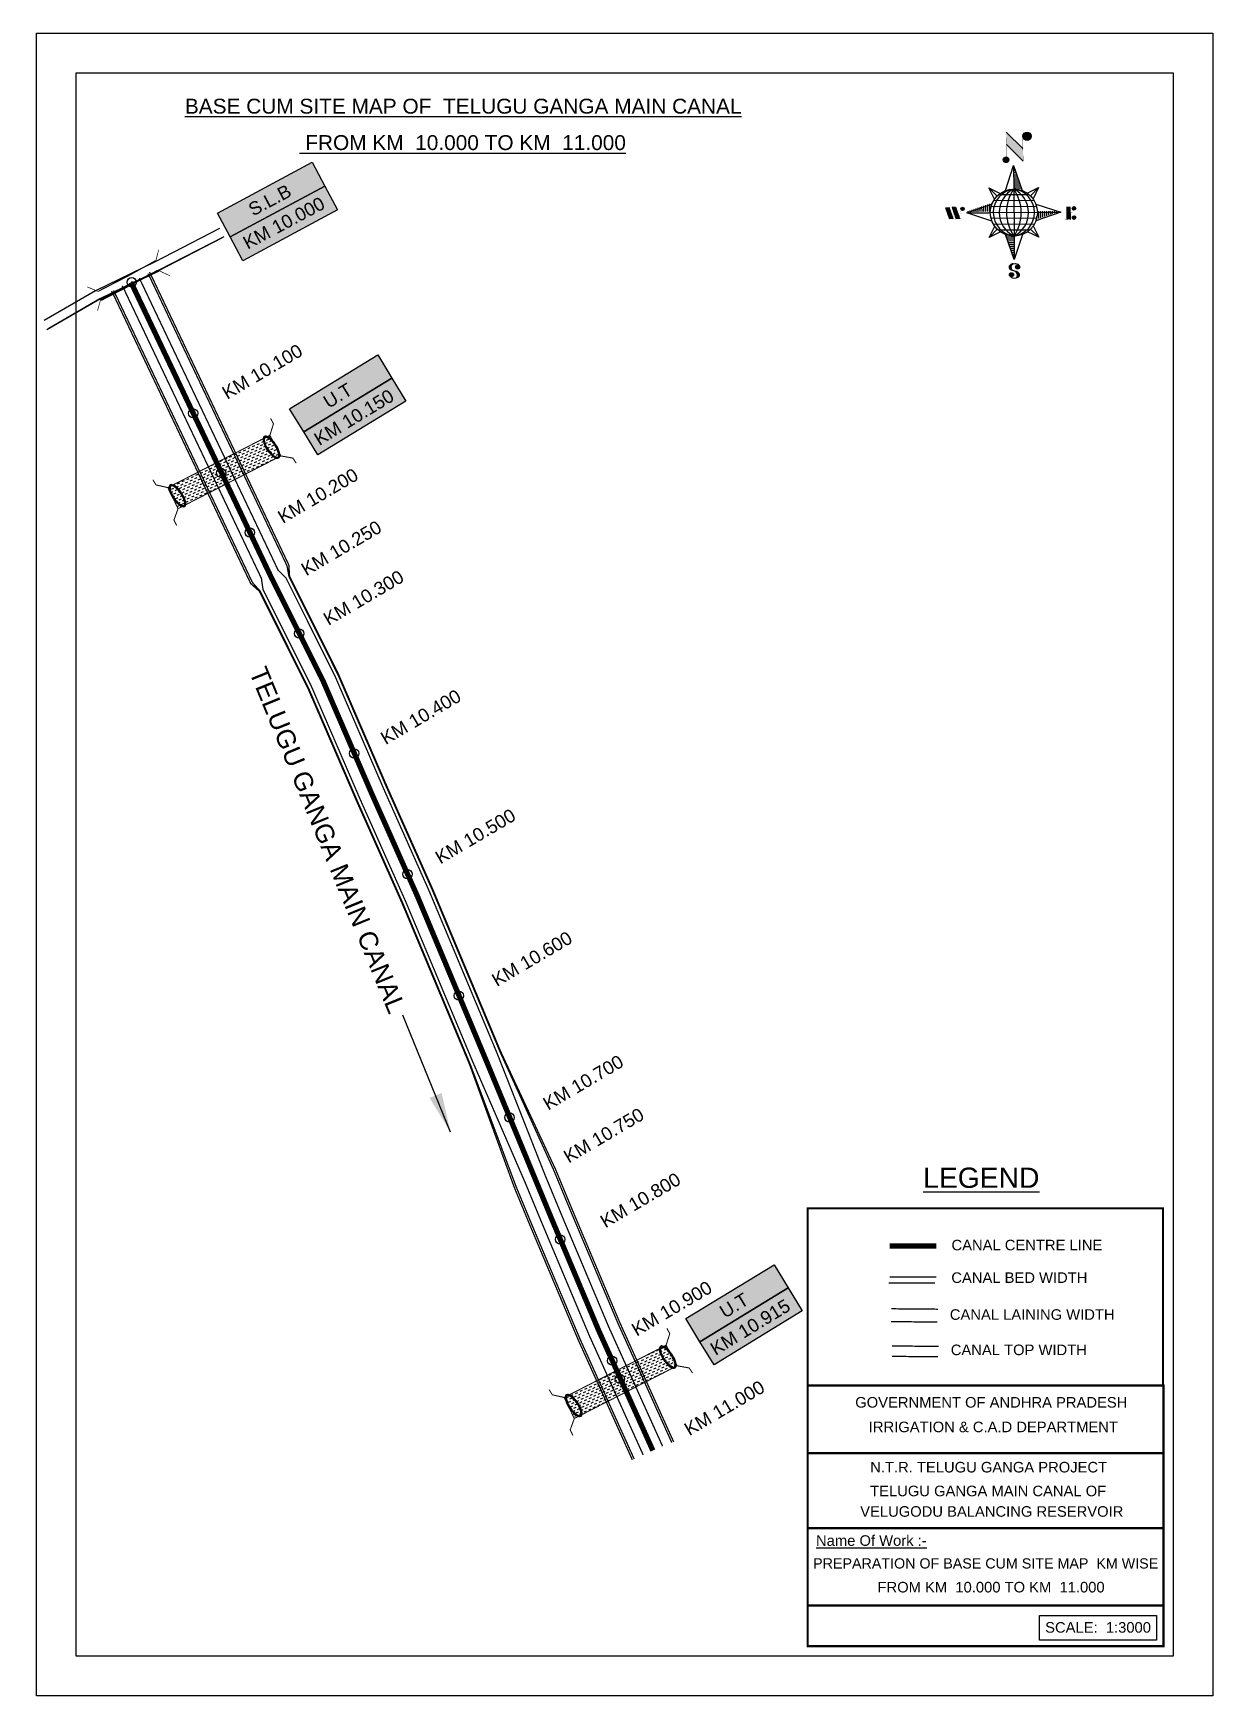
# Model space of a CAD drawing. Header units: inches. Extents: x 244635 to 245529, y 1733756 to 1735016.
import ezdxf

# ---------------------------------------------------------------- set-up
doc = ezdxf.new("R2010")
doc.units = ezdxf.units.IN
doc.header["$MEASUREMENT"] = 0
doc.header["$PDMODE"] = 32
doc.header["$PDSIZE"] = 7
doc.linetypes.add('ACAD_ISO02W100', pattern=[15, 12, -3])
for name, color, linetype in [('AQUADUCT', 1, 'Continuous'), ('bed with', 5, 'Continuous'), ('bord', 1, 'Continuous'), ('canal', 1, 'Continuous'), ('chainage', 7, 'Continuous'), ('FRAME 025', 7, 'Continuous'), ('laying', 4, 'Continuous'), ('lining', 4, 'Continuous'), ('ROAD', 6, 'Continuous'), ('SLB', 11, 'Continuous'), ('STREAM', 4, 'Continuous'), ('Stu coo', 3, 'Continuous'), ('TEXT', 7, 'Continuous'), ('top of bund', 1, 'Continuous'), ('UT', 173, 'ACAD_ISO02W100'), ('V', 6, 'Continuous'), ('ZSTU', 7, 'Continuous')]:
    doc.layers.add(name, color=color, linetype=linetype)
doc.styles.get("Standard").update_dxf_attribs({"font": 'arial.ttf'})
doc.dimstyles.get("Standard").update_dxf_attribs({"dimtxt": 0.18, "dimasz": 0.18, "dimexe": 0.18, "dimexo": 0.0625, "dimgap": 0.09, "dimtad": 0, "dimtih": 1, "dimtoh": 1, "dimdec": 4, "dimzin": 0, "dimdsep": 46, "dimtxsty": 'Standard', "dimcen": 0.09, "dimadec": 0, "dimazin": 0, "dimtfac": 1, "dimtdec": 4, "dimtofl": 0, "dimtmove": 0, "dimatfit": 3, "dimfxl": 1, "dimtolj": 1, "dimtzin": 0, "dimarcsym": 0})
pattern_1 = [(267.2971131487395, (-8720374.9383359, 50637915.13839893), (10.53672553373347, -0.4974314379093613), [])]
pattern_2 = [(357.2971131487395, (-8720374.9383359, 50637915.13839893), (0.4974314379093601, 10.53672553373348), [])]

# ---------------------------------------------------------------- blocks, each defined once
blk = doc.blocks.new('GGF')
at = {"layer": 'STREAM'}
h = blk.add_hatch(dxfattribs=at)
h.set_pattern_fill('DASH', color=256, scale=10, angle=-6.082734917303942, style=0)
h.set_pattern_definition([(353.9172650826961, (-115347.3726237068, 1016.387648081312), (1.375417949938526, 1.110506849590268), [1.25, -1.25])])
h.paths.add_polyline_path([(406186.8358267642, 1485623.894007653), (406186.3350356966, 1485618.16585714), (406185.8342446289, 1485612.437706626), (406242.6024607782, 1485608.895201602), (406242.8636284556, 1485614.639267362), (406243.1247961327, 1485620.383333121)])
at = {"layer": 'laying', "linetype": 'ByBlock', "extrusion": (0, 0, -1)}
for centre in [(406188.8340515448, 1485618.100544371), (406240.8092758137, 1485614.964376942)]:
    blk.add_ellipse(centre, major_axis=(0.4022038884711088, -6.365555352701567), ratio=0.3887167828476952, dxfattribs=at)
at = {"layer": 'laying', "linetype": 'ByBlock'}
for points in [[(406189.2044231551, 1485612.238788546), (406189.1301593552, 1485612.234096231), (406189.0528622998, 1485612.245618227), (406188.8631006061, 1485612.324588027), (406188.7519765225, 1485612.394145026), (406188.5122836892, 1485612.610022701), (406188.3845252309, 1485612.755754402), (406187.9901122551, 1485613.318903608), (406187.7273521348, 1485613.85898441), (406187.2895556467, 1485615.151754198), (406187.1131680161, 1485615.903753204), (406186.8806331598, 1485617.489787864), (406186.8243655579, 1485618.323341603), (406186.8412834518, 1485619.932858505), (406186.9146281564, 1485620.708349793), (406187.1740924141, 1485622.067517512), (406187.3614922329, 1485622.65073727), (406187.7140922088, 1485623.356040432), (406187.8630650354, 1485623.567618286), (406188.1141012118, 1485623.821781273), (406188.2175726035, 1485623.889167762), (406188.3951326545, 1485623.961233407), (406188.4694103668, 1485623.970225642), (406188.6399464445, 1485623.94807565), (406188.7398646418, 1485623.913414563), (406188.9754422541, 1485623.761023998), (406189.1085637353, 1485623.642922326), (406189.3815283708, 1485623.318037364), (406189.5211763898, 1485623.111945711), (406189.9516964495, 1485622.33059618), (406190.2214699374, 1485621.608086816), (406190.6248590543, 1485619.961048005), (406190.7595287117, 1485619.037350996), (406190.8632364098, 1485617.186895084), (406190.8321935693, 1485616.26108243), (406190.6143732872, 1485614.607066808), (406190.4262052957, 1485613.879561222), (406190.055177624, 1485613.01905299), (406189.9016287614, 1485612.765040143), (406189.6325239488, 1485612.445281366), (406189.5169377527, 1485612.35368761), (406189.3392356181, 1485612.260876767), (406189.2716159608, 1485612.243034084), (406189.2044231551, 1485612.238788546)], [(406241.179647424, 1485609.102621116), (406241.1053836241, 1485609.097928802), (406241.0280865688, 1485609.109450798), (406240.838324875, 1485609.188420597), (406240.7272007914, 1485609.257977597), (406240.4875079581, 1485609.473855271), (406240.3597494998, 1485609.619586973), (406239.965336524, 1485610.182736179), (406239.7025764037, 1485610.722816981), (406239.2647799156, 1485612.015586769), (406239.088392285, 1485612.767585774), (406238.8558574287, 1485614.353620435), (406238.7995898268, 1485615.187174174), (406238.8165077207, 1485616.796691076), (406238.8898524253, 1485617.572182364), (406239.149316683, 1485618.931350083), (406239.3367165019, 1485619.514569841), (406239.6893164777, 1485620.219873002), (406239.8382893043, 1485620.431450857), (406240.0893254807, 1485620.685613844), (406240.1927968724, 1485620.753000333), (406240.3703569234, 1485620.825065977), (406240.4446346357, 1485620.834058213), (406240.6151707135, 1485620.811908221), (406240.7150889107, 1485620.777247134), (406240.950666523, 1485620.624856569), (406241.0837880042, 1485620.506754897), (406241.3567526398, 1485620.181869935), (406241.4964006587, 1485619.975778282), (406241.9269207185, 1485619.194428751), (406242.1966942063, 1485618.471919387), (406242.6000833233, 1485616.824880576), (406242.7347529806, 1485615.901183567), (406242.8384606787, 1485614.050727655), (406242.8074178382, 1485613.124915001), (406242.5895975561, 1485611.470899379), (406242.4014295646, 1485610.743393793), (406242.0304018929, 1485609.882885561), (406241.8768530303, 1485609.628872714), (406241.6077482177, 1485609.309113937), (406241.4921620216, 1485609.21752018), (406241.314459887, 1485609.124709338), (406241.2468402297, 1485609.106866655), (406241.179647424, 1485609.102621116)]]:
    blk.add_open_spline(points, degree=3, knots=[0, 0, 0, 0, 0.1890722348827286, 0.1890722348827286, 0.3781444697654573, 0.3781444697654573, 0.567216704648186, 0.567216704648186, 0.9642381621637766, 0.9642381621637766, 1.361259619679367, 1.361259619679367, 1.758281077194958, 1.758281077194958, 2.155302534710549, 2.155302534710549, 2.552323992226139, 2.552323992226139, 2.807761081817867, 2.807761081817867, 3.012439963152372, 3.012439963152372, 3.217118844486876, 3.217118844486876, 3.421797725821381, 3.421797725821381, 3.626476607155885, 3.626476607155885, 3.831155488490389, 3.831155488490389, 4.280922883927905, 4.280922883927905, 4.730690279365422, 4.730690279365422, 5.180457674802938, 5.180457674802938, 5.630225070240454, 5.630225070240454, 5.896844194109022, 5.896844194109022, 6.112115499412711, 6.112115499412711, 6.283185307179586, 6.283185307179586, 6.283185307179586, 6.283185307179586], dxfattribs=at)
at = {"layer": 'UT', "ltscale": 0.2, "const_width": 0.4999999999999999}
for points in [[(406181.0067191261, 1485605.627956516), (406181.2043290924, 1485608.621441158), (406185.8342446289, 1485612.437706626), (406186.3350356966, 1485618.16585714), (406186.8358267643, 1485623.894007653), (406182.485284513, 1485628.02592998), (406182.4731358847, 1485631.025905382)], [(406186.8358267643, 1485623.894007653), (406243.1247961327, 1485620.383333121)], [(406247.6637609265, 1485627.388723734), (406247.5913202798, 1485624.389598469), (406243.1247961327, 1485620.383333121), (406242.8636284556, 1485614.639267362), (406242.6024607783, 1485608.895201602), (406247.1217425518, 1485604.948545771), (406247.2591485833, 1485601.95169416)], [(406185.8342446289, 1485612.437706626), (406242.6024607783, 1485608.895201602)]]:
    blk.add_lwpolyline(points, dxfattribs=at)
blk = doc.blocks.new('FGDFGDFG6YURT')
at = {"layer": 'ROAD', "color": 1, "linetype": 'Continuous', "lineweight": 25}
for points in [[(386103.5284786596, 1482907.418250796, 0), (386134.4943898718, 1482913.048692988, 0), (386162.3338302057, 1482917.432879298, 0), (386187.03831635, 1482923.149040827, 0)], [(386104.349895274, 1482907.665549859, 0), (386135.2697901193, 1482913.287625029, 0), (386163.2020570702, 1482917.686429777, 0), (386188.0436620642, 1482923.434318075, 0)], [(386104.2356023123, 1482903.529261708, 0), (386135.1554971575, 1482909.151336877, 0), (386163.0877641085, 1482913.550141626, 0), (386187.9293691025, 1482919.298029924, 0)]]:
    blk.add_polyline3d(points, dxfattribs=at)
at = {"layer": 'SLB'}
for points, const_width in [([(386134.5918138346, 1482913.396780385), (386134.2422434629, 1482913.414116911), (386130.6310287907, 1482916.63665141)], 0.2999999999999999), ([(386134.5918138346, 1482913.396780385), (386148.2388681522, 1482915.445660189), (386161.8187230226, 1482917.900765421)], 0.4999999999999999), ([(386161.9926194173, 1482918.187514973), (386148.4127645467, 1482915.732409741), (386134.9121982792, 1482912.873264684)], 0.4999999999999999), ([(386161.8187230226, 1482917.900765421), (386162.1664906862, 1482917.940232523), (386164.805117545, 1482921.997725382)], 0.2999999999999999), ([(386134.7979053175, 1482908.736976533), (386134.4514698859, 1482908.687151922), (386131.9350661394, 1482904.552746017)], 0.2999999999999999), ([(386161.8783264555, 1482914.051226821), (386148.298471585, 1482911.59612159), (386134.7979053175, 1482908.736976533)], 0.4999999999999999), ([(386161.8783264555, 1482914.051226821), (386162.2282584353, 1482914.044326869), (386165.9340047213, 1482910.930961412)], 0.2999999999999999)]:
    blk.add_lwpolyline(points, dxfattribs=dict(at, const_width=const_width))
blk = doc.blocks.new('*X4')
at = {"color": 0, "linetype": 'Continuous'}
for p, q in [((6321.563175437702, 239.2074203663178), (6322.581924588794, 240.2261695174094)), ((6321.571094283617, 239.3921159075293), (6322.524536642279, 240.3455582661906)), ((6321.579013129532, 239.5768114487408), (6322.467148695763, 240.4649470149719)), ((6321.586931975447, 239.7615069899523), (6322.409760749248, 240.5843357637531)), ((6321.594850821361, 239.9462025311638), (6322.352372802732, 240.7037245125344)), ((6321.602769667276, 240.1308980723753), (6322.294984856217, 240.8231132613157)), ((6321.610688513191, 240.3155936135868), (6322.322610836808, 241.0275159372032)), ((6321.618607359106, 240.5002891547983), (6322.339575221931, 241.2212570176224)), ((6321.670405508729, 239.1378737420482), (6322.639312535309, 240.1067807686281)), ((6321.756101028845, 239.046792566867), (6322.694551492757, 239.9852430307802)), ((6321.767025283511, 240.8254837745006), (6322.356539607053, 241.4149980980416)), ((6321.841796548961, 238.9557113916858), (6322.784401525116, 239.8983163678416)), ((6321.927492069076, 238.8646302165046), (6322.874251557474, 239.8113897049031)), ((6322.013187589191, 238.7735490413234), (6322.964101589832, 239.7244630419646)), ((6322.075863133939, 241.3110983202248), (6322.373503992176, 241.6087391784607)), ((6322.098883109306, 238.6824678661422), (6323.053951622191, 239.637536379026)), ((6322.184578629423, 238.591386690961), (6323.143801654548, 239.5506097160875)), ((6322.270274149538, 238.5003055157798), (6323.233651686906, 239.463683053149)), ((6322.405772691616, 238.4590273625623), (6323.316199320379, 239.3694539913255)), ((6322.536564177177, 238.4130421528257), (6323.436926723143, 239.3134046987925)), ((6322.667355662737, 238.3670569430892), (6323.557654125907, 239.2573554062594)), ((6322.798147148297, 238.3210717333527), (6323.67838152867, 239.2013061137264)), ((6322.928938633857, 238.2750865236161), (6323.799108931434, 239.1452568211934)), ((6323.059730119417, 238.2291013138795), (6323.919836334197, 239.0892075286604)), ((6323.190521604977, 238.183116104143), (6324.040563736961, 239.0331582361274)), ((6323.334898284248, 238.1507160881169), (6324.161291139725, 238.9771089435944)), ((6323.500484499982, 238.1395256085544), (6324.282018542488, 238.9210596510615)), ((6323.666070715716, 238.1283351289918), (6324.389078986148, 238.8513433994243)), ((6323.83165693145, 238.1171446494292), (6324.558435473549, 238.8439231915289)), ((6324.097210919775, 238.2059219424567), (6324.727791960951, 238.8365029836336)), ((6324.341779298861, 238.2737136262468), (6324.897148448353, 238.8290827757383)), ((6324.586347677948, 238.341505310037), (6325.066504935754, 238.821662567843)), ((6324.830916057034, 238.4092969938271), (6325.235861423155, 238.8142423599477)), ((6325.075484436121, 238.4770886776172), (6325.405217910557, 238.8068221520524)), ((6325.401209342145, 238.6260368883443), (6325.574574397958, 238.7994019441571))]:
    blk.add_line(p, q, dxfattribs=at)
blk = doc.blocks.new('*X3')
at = {"color": 0, "linetype": 'Continuous'}
for p, q in [((6324.425409812192, 240.3018877878409), (6324.530098087213, 240.4065760628617)), ((6324.560821561592, 240.2605228419445), (6324.762767368324, 240.4624686486762)), ((6324.696233310992, 240.2191578960481), (6324.995436649435, 240.5183612344908)), ((6324.831645060392, 240.1777929501517), (6325.228105930546, 240.5742538203053)), ((6324.967056809793, 240.1364280042552), (6325.451206401633, 240.6205775960956)), ((6325.102468559193, 240.0950630583588), (6325.626700194168, 240.619294693334)), ((6325.231508829004, 240.0473266328736), (6325.802193986703, 240.6180117905725)), ((6325.335045025791, 239.9740861343645), (6325.976788801136, 240.6158299097086)), ((6325.438581222579, 239.9008456358553), (6326.100204563527, 240.5624689768027)), ((6325.542117419366, 239.8276051373462), (6326.223620325917, 240.5091080438968)), ((6325.645653616154, 239.754364638837), (6326.347036088308, 240.455747110991)), ((6325.749189812941, 239.6811241403279), (6326.470451850699, 240.4023861780851)), ((6325.852726009729, 239.6078836418188), (6326.593867613089, 240.3490252451792)), ((6325.951486090436, 239.5298670272285), (6326.71728337548, 240.2956643122733)), ((6326.036566250415, 239.4381704919113), (6326.840699137871, 240.2423033793674)), ((6326.121646410395, 239.346473956594), (6326.964114900262, 240.1889424464615)), ((6326.206726570374, 239.2547774212767), (6327.055858370612, 240.1039092215148)), ((6326.291806730354, 239.1630808859595), (6327.135785134496, 240.0070592901021)), ((6326.376886890333, 239.0713843506422), (6327.21571189838, 239.9102093586895)), ((6326.461967050313, 238.9796878153249), (6327.295638662264, 239.8133594272769)), ((6326.547047210292, 238.8879912800077), (6327.375565426148, 239.7165094958642)), ((6326.632127370272, 238.7962947446904), (6327.455492190032, 239.6196595644516)), ((6326.717207530251, 238.7045982093731), (6327.535418953916, 239.5228096330389)), ((6326.788410008449, 236.4777036487165), (6327.354219516036, 237.0435131563033)), ((6326.792225928501, 238.6028399123283), (6327.6153457178, 239.4259597016263)), ((6326.838137672734, 238.4719749612643), (6327.695272481684, 239.3291097702136)), ((6326.884049416966, 238.3411100102004), (6327.775199245568, 239.2322598388009)), ((6326.916746160023, 236.7828164955863), (6327.582476853365, 237.4485471889285)), ((6326.9299611612, 238.2102450591364), (6327.853734496604, 239.1340183945408)), ((6326.975872905432, 238.0793801080725), (6327.849127438164, 238.952634640804)), ((6327.003134980726, 237.9298654880686), (6327.844520379724, 238.7712508870673)), ((6327.012515933215, 237.7624697452613), (6327.839913321284, 238.5898671333306)), ((6327.021896885704, 237.5950740024541), (6327.835306262844, 238.4084833795939)), ((6327.031277838193, 237.4276782596467), (6327.830699204404, 238.2270996258572)), ((6327.040658790683, 237.2602825168395), (6327.826092145964, 238.0457158721205)), ((6327.045082311595, 237.087929342456), (6327.810734190693, 237.8535812215537))]:
    blk.add_line(p, q, dxfattribs=at)
blk = doc.blocks.new('H')
at = {"layer": 'bord', "extrusion": (0.0004278845142637609, 0.00479197890903182, 0.9999884268595202)}
h = blk.add_hatch(dxfattribs=at)
h.set_pattern_fill('LINE', color=8, scale=84.38768555040302, angle=-2.702886851260515, style=0)
h.set_pattern_definition(pattern_2)
h.paths.add_polyline_path([(-492.4668010775931, 785.5898788240738, -0.090992046448718), (-447.9625593584497, 775.2324968557805), (-486.4976985411486, 912.0312741750386)])
h = blk.add_hatch(dxfattribs=at)
h.set_pattern_fill('LINE', color=8, scale=84.38768555040302, angle=-92.70288685126052, style=0)
h.set_pattern_definition(pattern_1)
h.paths.add_polyline_path([(-624.8772989658173, 665.1175860036165, -0.09099204644210665), (-614.5199170010164, 709.6218277204316), (-751.3186943142209, 671.0866885515861)])
h = blk.add_hatch(dxfattribs=at)
h.set_pattern_fill('LINE', color=8, scale=84.38768555040302, angle=-92.70288685126052, style=0)
h.set_pattern_definition(pattern_1)
h.paths.add_polyline_path([(-245.5531129193259, 647.210278397426), (-371.9945082624909, 653.17938094493, -0.09099204644878103), (-382.3518902289215, 608.6751392250881)])
h = blk.add_hatch(dxfattribs=at)
h.set_pattern_fill('LINE', color=8, scale=84.38768555040302, angle=-2.702886851260515, style=0)
h.set_pattern_definition(pattern_2)
h.paths.add_polyline_path([(-504.4050061509479, 532.7070881242398, -0.090992046448718), (-548.909247870557, 543.064470092766), (-510.3741086877417, 406.2656927765347)])
at = {"layer": 'bord', "extrusion": (0.0004278845142637604, 0.00479197890903182, 0.9999884268595203)}
for p, q in [((-516.2384251924814, 1087.08582315594, -1217.145331720205), (-431.5311611755169, 993.9857607749291, -1216.735438367611)), ((-519.3860571105615, 1020.408509141766, -1216.824464901347), (-434.678793075087, 927.3084467682056, -1216.414571548796)), ((-538.2690597721958, 773.6536562892143, -1215.633927328097), (-487.0181812191731, 906.212239655666, -1216.291082326422)), ((-487.0181812191731, 906.212239655666, -1216.291082326422), (-492.9870239489828, 779.7722960542887, -1215.682623766277)), ((-487.0181812191731, 906.212239655666, -1216.291082326422), (-448.4827650671941, 769.4150330077391, -1215.652034309381)), ((-626.736305744329, 793.7732813858893, -1215.692487060367), (-566.811349663476, 760.1895317081362, -1215.557193835181)), ((-626.736305744329, 793.7732813858893, -1215.692487060367), (-584.1428260545363, 746.9596384149045, -1215.486379775655)), ((-598.946746484784, 730.9517588270828, -1215.4033350249), (-626.736305744329, 793.7732813858893, -1215.692487060367)), ((-421.3357812265749, 753.3219341966324, -1215.586531535218), (-358.5136001041974, 781.1110481221694, -1215.746578873753)), ((-358.5136001041974, 781.1110481221694, -1215.746578873753), (-405.3276889660046, 738.5181495659053, -1215.522440984547)), ((-358.5136001041974, 781.1110481221694, -1215.746578873753), (-392.0976094479556, 721.1868434431963, -1215.445049781629)), ((-864.6667208376457, 700.9117660832126, -1215.145683569252), (-846.8602190883248, 637.7003116968554, -1214.850391321915)), ((-846.885899517627, 700.0723706756253, -1215.149269383754), (-829.079397758178, 636.8609162860084, -1214.853977136408)), ((-829.1050781964441, 699.2329752675723, -1215.152855198257), (-811.2985764592304, 636.0215208844747, -1214.857562950931)), ((-829.1050781964441, 699.2329752675723, -1215.152855198257), (-811.3242568973801, 698.393579858588, -1215.156441012743)), ((-811.3242568973801, 698.393579858588, -1215.156441012743), (-793.5177551378147, 635.1821254740935, -1214.861148765422)), ((-751.8386587080895, 665.2704204607289, -1215.023166955395), (-615.0399729244527, 703.8051171880215, -1215.266361263119)), ((-751.8386587080895, 665.2704204607289, -1215.023166955395), (-625.3972626964678, 659.3013864478562, -1215.048666080719)), ((-619.2784603905748, 614.0198538512923, -1214.834293591338), (-751.8386587080895, 665.2704204607289, -1215.023166955395)), ((-246.0730746499612, 641.3942844460253, -1215.12516345687), (-382.8717604242847, 602.859587718267, -1214.881969149149)), ((-378.6332729603746, 692.6448510554619, -1215.314036820931), (-246.0730746499612, 641.3942844460253, -1215.12516345687)), ((-372.5144706616993, 647.363318458898, -1215.099664331546), (-246.0730746499612, 641.3942844460253, -1215.12516345687)), ((-213.4791469212505, 669.2951450282708, -1215.272811938016), (-216.710715676134, 600.8397693103179, -1214.943388670676)), ((-197.1518122339039, 599.9164343632292, -1214.947333066632), (-193.9202434780891, 668.3718100786209, -1215.276756333961)), ((-639.398133254319, 525.5536567845847, -1214.401751538512), (-605.8141239105607, 585.4778614635579, -1214.703280630637)), ((-639.398133254319, 525.5536567845847, -1214.401751538512), (-592.5840443923953, 568.1465553403832, -1214.625889427719)), ((-576.5759521321743, 553.3427707091905, -1214.561798877043), (-639.398133254319, 525.5536567845847, -1214.401751538512)), ((-510.8935521394596, 400.4524652508553, -1213.857248085843), (-549.4289682914387, 537.2496718976181, -1214.496296102879)), ((-371.1754276144202, 512.8914235194679, -1214.455843351893), (-431.1003836950404, 546.475173198618, -1214.591136577086)), ((-371.1754276144202, 512.8914235194679, -1214.455843351893), (-413.7689073036308, 559.7050664918497, -1214.661950636613)), ((-398.9649868734996, 575.7129460782744, -1214.74499538736), (-371.1754276144202, 512.8914235194679, -1214.455843351893)), ((-459.6426735860878, 533.0110486173071, -1214.514403084168), (-510.8935521394596, 400.4524652508553, -1213.857248085843)), ((-504.9247094094171, 526.8924088519998, -1214.465706645989), (-510.8935521394596, 400.4524652508553, -1213.857248085843))]:
    blk.add_line(p, q, dxfattribs=at)
at = {"layer": 'bord', "color": 8, "linetype": 'ByBlock', "extrusion": (0.0004278845142637604, 0.00479197890903182, 0.9999884268595203)}
for p, q in [((-386.4701403837535, 711.3830894059502, -1215.400477790083), (-605.4730712235323, 721.7215742594562, -1215.35631111762)), ((-410.8462962137419, 744.2142448802479, -1215.547375515144), (-578.1125475389999, 752.110393114388, -1215.51364266185)), ((-492.9872379411827, 779.772306161467, -1215.682623723144), (-504.9247094094171, 526.8924088519998, -1214.465706645989)), ((-372.5145726100891, 647.3634304928128, -1215.099664824794), (-625.3973747401615, 659.3012845208868, -1215.048665544341)), ((-378.0217974673142, 615.9429816137999, -1214.946740470406), (-622.87451776542, 627.5017590741627, -1214.897360629442)), ((-375.037429585529, 679.1629559395369, -1215.250969739694), (-619.8901498829364, 690.7217333998997, -1215.201589898729)), ((-392.4388761268347, 584.9431407540105, -1214.792019251512), (-611.441806967312, 595.2816256079823, -1214.747852579053)), ((-419.7993998112506, 554.5543218990788, -1214.634687707282), (-587.06565113744, 562.4504701336846, -1214.600954853988))]:
    blk.add_line(p, q, dxfattribs=at)
at = {"layer": 'bord', "extrusion": (0.0004278845142637604, 0.00479197890903182, 0.9999884268595203)}
for points, const_width, elevation in [([(-522.0131121619479, 959.550775259228), (-515.7175743466119, 1092.906934415961)], 1.60540055982536, -1212.142843617219), ([(-434.158262363472, 933.1277235058805), (-427.8627245295095, 1066.483882669366)], 1.60540055982536, -1212.142843617219), ([(-870.0736340994383, 707.00824508073), (-846.3658724653925, 705.889038352192)], 0.6421602239301444, -1212.142843617219), ([(-828.5594987093612, 642.6768581911618), (-855.2307305332708, 643.935965762368)], 0.6421602239301444, -1212.142843617219), ([(-828.5594987093612, 642.676858191162), (-820.953748198869, 677.9586989512691)], 0.6421602239301444, -1212.142843617223), ([(-810.7786774830411, 641.8374531447001), (-784.1074456587239, 640.5783455765209)], 0.6421602239301444, -1212.142843617222), ([(-792.9978562549747, 640.9980480956772), (-781.589230506466, 693.9208092413096)], 0.6421602239301444, -1212.142843617218), ([(-222.7385766651839, 675.5731321041832), (-173.8413183107752, 673.2647682324088)], 0.7063762463231584, -1212.142843617221), ([(-194.785239975681, 644.8497587676384), (-185.0057882997701, 644.3880859934699)], 0.7063762463231584, -1212.14284361722), ([(-177.0730277270245, 604.8086065300355), (-225.9702860934822, 607.1169704015771)], 0.7063762463231584, -1212.142843617222)]:
    blk.add_lwpolyline(points, dxfattribs=dict(at, const_width=const_width, elevation=elevation))
for points, const_width, elevation in [([(-413.6616245851993, 1073.140134249887, 1), (-397.6117714248124, 1057.729118476532, 1)], 22.25077962579039, -1212.14284361722), ([(-530.3419430367337, 949.5474510251247, 1), (-519.6420409089901, 939.2734405104861, 1)], 14.83385308386026, -1212.142843617223), ([(-775.9087905502321, 696.5833098740303, 1), (-769.4888492682775, 690.418903565154, 1)], 8.900311850316152, -1212.142843617216), ([(-177.8339587833615, 666.8757400336997, 1), (-170.7720233739972, 660.0948930920731, 1)], 9.790343035347762, -1212.142843617223), ([(-180.1423226412179, 617.9784816729323, 1), (-173.0803872516442, 611.1976347345654, 1)], 9.790343035347762, -1212.142843617219), ([(-489.8397168474219, 361.7280028313068, 1), (-498.0671858660056, 369.1142257457323, 1)], 11.05656073458609, -1212.142843617215), ([(-525.1949096693778, 321.5505605205689, 1), (-533.4223786795214, 328.9367834347616, 1)], 11.05656073458609, -1212.142843617218)]:
    blk.add_lwpolyline(points, format="xyb", close=True, dxfattribs=dict(at, const_width=const_width, elevation=elevation))
for points, elevation in [([(-537.0436544864716, 317.3909783906986), (-530.686771839954, 310.4778530870033), (-519.7848077441001, 306.8033377354246), (-504.8555995545785, 306.8996049665207), (-493.8614930827366, 309.9751672386152), (-486.3299612487816, 317.6739007300386), (-486.5193926708707, 325.7780890813514), (-490.6180678635317, 333.2605072774198), (-493.5031616341619, 336.2254691210802), (-502.816804350885, 340.8534958871466), (-522.4580017436219, 347.2728260433129), (-530.4257294404489, 351.5824209563287), (-533.6858260648524, 354.5525017987891), (-537.4013079778782, 362.629807892173), (-536.9549017110166, 373.3508360361672), (-530.0284934418471, 380.6827556172281), (-520.0052991440441, 384.0716307398478), (-503.5000552259427, 384.2213990291513), (-492.5323047870551, 379.8708521119993), (-487.1463343054379, 373.2710396641844)], -1212.142843617219), ([(-522.4539065143929, 347.5728294925347), (-526.1949835211592, 353.7751140225195), (-527.7518298353394, 360.6227161141025), (-527.9156661629893, 370.6019260344024), (-525.8991041315983, 375.4503632916039), (-521.3202371541029, 381.1640017041664), (-514.5251386848048, 384.3718976443916)], -1212.142843617221), ([(-504.8555995545785, 306.8996049665207), (-499.0047943263154, 312.3708361831504), (-496.9585419834797, 319.3942984564654), (-497.4612851235933, 326.5275708001649), (-501.2415295758961, 335.3559093211365), (-509.2361390522836, 343.1915685721062)], -1212.142843617219)]:
    blk.add_lwpolyline(points, dxfattribs=dict(at, elevation=elevation))
for centre, radius in [((-405.6366979898718, 1065.434626361347, -1212.142843617228), 22.25077962579068), ((-524.9919919744626, 944.4104457636145, -1212.142843617225), 14.83385308386045), ((-498.4359036135794, 659.1484834742021, -1212.142843617229), 126.5822129822759), ((-772.6988199003781, 693.5011067149355, -1212.142843617225), 8.900311850316273), ((-174.3029910778062, 663.4853165630027, -1212.142843617225), 9.7903430353479), ((-176.6113549475952, 614.5880582008385, -1212.142843617227), 9.7903430353479), ((-493.9534513636986, 365.4211142832808, -1212.142843617226), 11.05656073458623), ((-529.3086441806488, 325.2436719765011, -1212.142843617227), 11.05656073458623)]:
    blk.add_circle(centre, radius, dxfattribs=at)
at = {"layer": 'bord', "color": 8, "linetype": 'ByBlock', "extrusion": (0.0004278845142637604, 0.00479197890903182, 0.9999884268595203)}
for centre, radius, start, end in [((-481.5018944916621, 658.3490694805806, -1212.142843617225), 127.7124113124745, 94.925359787212, 259.6690604518324), ((-436.7958279077627, 656.2386032006533, -1212.142843617224), 140.8227119427793, 113.2864437035868, 241.3079765329169), ((-315.8862391595549, 650.5307512261786, -1212.142843617227), 222.3100112361417, 142.5891607921548, 212.0052594442485), ((-560.0761933124097, 662.0583738566748, -1212.142843617224), 140.8227119427793, 293.2864437035868, 61.30797653291689), ((-680.9857820597445, 667.7662258302183, -1212.142843617228), 222.3100112361417, 322.5891607921548, 32.00525944424854), ((-515.3701267285685, 659.9479075753505, -1212.142843617227), 127.7124113124745, 274.925359787212, 79.66906045183244)]:
    blk.add_arc(centre, radius, start, end, dxfattribs=at)
at = {"layer": 'bord', "extrusion": (0.0004278845142637604, 0.00479197890903182, 0.9999884268595203)}
for points in [[(-515.7175743148887, 1092.906934417125, -1212.142843617227), (-431.0104934413977, 999.8058030862261, -1212.142843617227), (-518.8653432401063, 1026.22885483189, -1212.142843617227), (-434.1582623484545, 933.1277235084416, -1212.142843617227)], [(-864.1466936911305, 706.7284433981881, -1212.142843617225), (-846.3658724649268, 705.889038353589, -1212.142843617225), (-846.34031992468, 643.5162632348297, -1212.142843617225), (-828.5594986876497, 642.6768581867381, -1212.142843617225)], [(-828.5850512369768, 705.049633307593, -1212.142843617229), (-810.804230031204, 704.2102282608984, -1212.142843617229), (-810.778677482168, 641.8374531481927, -1212.142843617229), (-792.9978562541016, 640.9980480994025, -1212.142843617229)], [(-193.4002216503151, 674.1881137788835, -1212.142843617225), (-196.6319310673212, 605.7319520774413, -1212.142843617225), (-212.9591249906118, 675.1114593302475, -1212.142843617225), (-216.1908344065701, 606.6552976257785, -1212.142843617225)]]:
    blk.add_solid(points, dxfattribs=at)
at = {"layer": 'bord', "extrusion": (0.0004278845142637604, 0.00479197890903182, 0.9999884268595203), "xscale": 7.977342409717546, "yscale": 7.977342408231451, "zscale": 7.977342408476333, "rotation": 138.0840426661453}
for name, p in [('*X3', (38300.50170925955, -31929.38484708802, -1212.14284361722)), ('*X4', (38314.39702652739, -31950.87734303279, -1212.142843617221))]:
    blk.add_blockref(name, p, dxfattribs=at)

msp = doc.modelspace()

# ---------------------------------------------------------------- hatches: boundary and pattern name
at = {"layer": 'ZSTU'}
h = msp.add_hatch(color=135, dxfattribs=at)
h.set_gradient(color1=(141, 177, 78), color2=(107, 135, 59), one_color=1, tint=0.3799999952316284, name='CYLINDER')
h.paths.add_polyline_path([(244856.0068406215, 1734899.940586512), (244846.3645307901, 1734917.991118397), (244774.7075565673, 1734879.496097897), (244784.3498663985, 1734861.445566011)])
h.paths.add_polyline_path([(244800.6465921141, 1734873.226474666), (244835.3446210613, 1734891.761615224), (244828.0359840525, 1734905.443480635), (244793.3379551053, 1734886.908340077)], flags=24)
h = msp.add_hatch(color=252, dxfattribs=at)
h.set_gradient(color1=(167, 88, 159), color2=(127, 67, 121), one_color=1, tint=0.3799999952316284, name='CYLINDER')
h.paths.add_polyline_path([(244865.6491504527, 1734881.890054625), (244856.0068406214, 1734899.940586511), (244784.3498663986, 1734861.445566011), (244793.9921762295, 1734843.395034125)])
h.paths.add_polyline_path([(244796.5764559808, 1734848.100214289), (244860.674852268, 1734882.340568015), (244853.4578142717, 1734895.85095886), (244789.3594179846, 1734861.610605133)], flags=24)
h = msp.add_hatch(color=135, dxfattribs=at)
h.set_gradient(color1=(141, 177, 78), color2=(107, 135, 59), one_color=1, tint=0.3799999952316284, name='CYLINDER')
h.paths.add_polyline_path([(244829.3725351425, 1734731.170676181), (244840.0228368979, 1734713.695925459), (244906.837064797, 1734754.463985814), (244896.1867630419, 1734771.938736536)])
h.paths.add_polyline_path([(244858.0934072401, 1734727.429193216), (244881.651529917, 1734741.787115643), (244873.7119839886, 1734754.8141255), (244850.1538613118, 1734740.456203073)], flags=24)
h = msp.add_hatch(color=252, dxfattribs=at)
h.set_gradient(color1=(167, 88, 159), color2=(127, 67, 121), one_color=1, tint=0.3799999952316284, name='CYLINDER')
h.paths.add_polyline_path([(244917.4873665516, 1734736.989235094), (244906.8370647971, 1734754.463985815), (244840.0228368979, 1734713.695925459), (244850.673138653, 1734696.221174738)])
h.paths.add_polyline_path([(244851.0638442907, 1734699.234359253), (244913.1176111192, 1734737.054145771), (244905.1461153078, 1734750.133578203), (244843.0923484793, 1734712.313791685)], flags=24)
h = msp.add_hatch(color=135, dxfattribs=at)
h.set_gradient(color1=(141, 177, 78), color2=(107, 135, 59), one_color=1, tint=0.3799999952316284, name='CYLINDER')
h.paths.add_polyline_path([(245129.5326791941, 1734041.596727681), (245140.1829809499, 1734024.12197696), (245206.9972088489, 1734064.890037316), (245196.3469070935, 1734082.364788037)])
h.paths.add_polyline_path([(245158.2535512919, 1734037.855244717), (245181.8116739687, 1734052.213167143), (245173.8721280404, 1734065.240177001), (245150.3140053635, 1734050.882254574)], flags=24)
h = msp.add_hatch(color=252, dxfattribs=at)
h.set_gradient(color1=(167, 88, 159), color2=(127, 67, 121), one_color=1, tint=0.3799999952316284, name='CYLINDER')
h.paths.add_polyline_path([(245217.6475106032, 1734047.415286594), (245206.9972088489, 1734064.890037315), (245140.1829809498, 1734024.12197696), (245150.8332827048, 1734006.647226239)])
h.paths.add_polyline_path([(245151.2239883424, 1734009.660410753), (245213.2777551709, 1734047.480197272), (245205.3062593596, 1734060.559629703), (245143.2524925311, 1734022.739843185)], flags=24)

# ---------------------------------------------------------------- linework, layer by layer
at = {"linetype": 'ByBlock'}
for points in [[(244637.5939199561, 1733755.789326178), (244637.5939199561, 1735015.789326178), (245528.5939199561, 1735015.789326178), (245528.5939199561, 1733755.789326178)], [(245498.5939199561, 1734985.789326178), (245498.5939199561, 1733785.789326178), (244667.5939199561, 1733785.789326178), (244667.5939199561, 1734985.789326178)]]:
    msp.add_lwpolyline(points, close=True, dxfattribs=at)
at = {"color": 2}
for p in [(244709.7641418151, 1734827.080003213), (244777.5341418152, 1734682.450003213), (245079.4941418151, 1733995.870003213)]:
    msp.add_point(p, dxfattribs=at)
for p in [(244756.2642252924, 1734727.746670112), (244799.1620500909, 1734637.415188183), (244836.610406655, 1734560.852817515), (244878.292923026, 1734469.954149599), (244918.5987264598, 1734378.436707493), (244957.5773194618, 1734286.3461581), (244995.9838089746, 1734194.01554799), (245034.2924692575, 1734101.644304914), (245073.6686582742, 1734009.723057433)]:
    msp.add_point(p)
at = {"layer": 'bed with', "const_width": 1}
for points in [[(244702.5791334814, 1734824.278042831), (244704.4360445241, 1734820.716212215), (244807.9884573485, 1734602.66219778), (244809.1865404331, 1734594.21678291)], [(244715.4580723055, 1734830.074987612), (244717.0602391061, 1734827.001794211), (244820.6658262819, 1734608.835808646), (244826.6335864738, 1734602.926007011)], [(244809.1865404331, 1734594.21678291), (244845.9865979019, 1734520.495830335), (244882.6917765293, 1734435.445688376), (244917.3385934359, 1734357.564552827), (244968.4347037684, 1734235.428804798), (245007.7556446078, 1734144.777613919)], [(244826.6335864738, 1734602.926007011), (244863.6756857283, 1734528.72017609), (244900.552507101, 1734443.272318049), (244935.2436901944, 1734365.291453599), (244986.4395798619, 1734242.917201628), (245022.6340244011, 1734150.929346579)], [(245022.6340244011, 1734150.929346579), (245035.374410432, 1734120.115864826), (245071.0498813296, 1734035.384499391), (245111.8812368951, 1733944.870298407)], [(245007.7556446078, 1734144.777613919), (245020.5158731983, 1734113.916141599), (245056.2904023007, 1734028.949507035), (245097.1708271292, 1733938.326530207)], [(245318.1881728871, 1734068.697823841), (245316.1328525101, 1734068.725382337), (245283.3405176357, 1734068.702362951), (245283.1040642768, 1734068.711530196)], [(245319.3086270422, 1734073.103081761), (245316.1609316379, 1734073.145287223), (245284.0016908801, 1734073.122712254)]]:
    msp.add_lwpolyline(points, dxfattribs=at)
at = {"layer": 'canal', "color": 6, "const_width": 4}
for points in [[(245319.1519593397, 1734096.719766957), (245316.5504514486, 1734096.754648936), (245283.9554872129, 1734096.731768099)], [(245283.9554872129, 1734096.731768099), (245319.1519593397, 1734096.719766957)]]:
    msp.add_lwpolyline(points, dxfattribs=at)
at = {"layer": 'FRAME 025', "lineweight": -3, "const_width": 1.636994106223717}
for points in [[(245221.7946519143, 1734125.192085712), (245490.9028170888, 1734125.192085712), (245490.9028170888, 1733990.963731783), (245221.7946519143, 1733990.963731783)], [(245221.7946519144, 1733990.963731783), (245491.2683523148, 1733990.963731783), (245491.2683523148, 1733793.417832013), (245221.7946519144, 1733793.417832013)]]:
    msp.add_lwpolyline(points, close=True, dxfattribs=at)
for points in [[(245221.7946519144, 1733939.673489743), (245491.2683523148, 1733939.673489743)], [(245221.7946519144, 1733882.809694832), (245491.2683523148, 1733882.809694832)], [(245221.7946519144, 1733824.179191706), (245491.2683523148, 1733824.179191706)]]:
    msp.add_lwpolyline(points, dxfattribs=at)
at = {"layer": 'lining', "const_width": 1}
for points in [[(244722.0244067161, 1734833.703539399), (244723.7752362242, 1734830.34518889), (244827.4091076294, 1734612.119644212), (244828.8703872483, 1734604.042574204)], [(244695.9377083568, 1734820.793526163), (244697.7210474061, 1734817.372817535), (244801.2451760009, 1734599.378362213), (244806.9497396586, 1734593.100215717)], [(244828.8703872482, 1734604.042574204), (244865.9435175009, 1734529.774579393), (244902.8423443537, 1734444.27573211), (244937.5392154198, 1734366.282081902), (244988.7478973098, 1734243.877252503), (245029.5649466651, 1734153.795060552)], [(244806.9497396586, 1734593.100215717), (244843.7187661293, 1734519.441427033), (244880.4019392765, 1734434.442274316), (244915.0430682104, 1734356.573924524), (244966.1263863205, 1734234.468753923), (245000.8247223438, 1734141.911899947)], [(245029.5649466651, 1734153.795060552), (245042.2960892675, 1734123.003934653), (245077.9254150387, 1734038.382166637), (245118.842229475, 1733947.678521994)], [(245000.8247223438, 1734141.911899947), (245013.5941943628, 1734111.028071772), (245049.4148685916, 1734025.951839788), (245090.3631647513, 1733935.178407037)], [(245284.9846032492, 1734039.303220701), (245311.83591531, 1734039.098203171), (245319.8786834642, 1734039.005785174)], [(245285.0226492728, 1734049.066068093), (245309.7305243486, 1734048.881731311), (245320.4108007622, 1734048.759092626)]]:
    msp.add_lwpolyline(points, dxfattribs=at)
at = {"layer": 'top of bund', "const_width": 1}
for points in [[(244723.1504027436, 1734834.788463014), (244725.1182356478, 1734831.013867826), (244828.7577638989, 1734612.776411326), (244829.3177474031, 1734604.265887643)], [(244694.481399405, 1734820.342191697), (244696.3780479824, 1734816.7041386), (244799.8965197314, 1734598.7215951), (244806.5023795037, 1734592.876902279)], [(244829.3177474031, 1734604.265887643), (244866.3970838555, 1734529.985460053), (244903.3003118043, 1734444.476414922), (244937.9983204649, 1734366.480207563), (244989.2095607994, 1734244.069262678), (245030.9511311179, 1734154.368203346)], [(244806.5023795037, 1734592.876902279), (244843.2651997748, 1734519.230546373), (244879.943971826, 1734434.241591503), (244914.5839631653, 1734356.375798863), (244965.6647228309, 1734234.276743748), (244999.438537891, 1734141.338757152)], [(245030.9511311179, 1734154.368203346), (245043.6804250347, 1734123.581548618), (245079.3005217805, 1734038.981700087), (245120.258590896, 1733948.186602826)], [(244999.438537891, 1734141.338757152), (245012.2098585956, 1734110.450457807), (245048.0397618498, 1734025.352306339), (245088.968764094, 1733934.621643986)], [(245285.5485567423, 1734020.858033527), (245310.131022762, 1734020.678124904), (245320.9679554903, 1734020.553692644)], [(245320.5393714166, 1734012.698925055), (245312.6238609101, 1734012.789884609), (245285.6904667378, 1734012.992326263)]]:
    msp.add_lwpolyline(points, dxfattribs=at)
at = {"layer": 'V', "color": 6, "const_width": 4}
for points in [[(244709.110829408, 1734826.999611096), (244710.7481418151, 1734823.859003213), (244814.3271418152, 1734605.749003213), (244817.9100634534, 1734598.571394961)], [(244817.9100634534, 1734598.571394961), (244854.8311418151, 1734524.608003213), (244891.6221418151, 1734439.359003213), (244926.2911418151, 1734361.428003213), (244977.4371418151, 1734239.173003213), (245015.1948345044, 1734147.853480249)], [(245015.1948345044, 1734147.853480249), (245027.9451418151, 1734117.016003213), (245063.6701418151, 1734032.167003213), (245104.5148379063, 1733941.623229196)]]:
    msp.add_lwpolyline(points, dxfattribs=at)
at = {"layer": 'V', "color": 0}
msp.add_lwpolyline([(245397.2940223056, 1733816.557315634), (245486.0041566798, 1733816.557315634), (245486.0041566798, 1733797.80483933), (245397.2940223056, 1733797.80483933)], close=True, dxfattribs=at)
at = {"layer": 'ZSTU', "color": 135}
for points in [[(244774.7075565672, 1734879.496097897), (244846.3645307902, 1734917.991118397), (244856.0068406215, 1734899.940586511), (244784.3498663985, 1734861.445566011)], [(244829.3725351424, 1734731.17067618), (244896.186763042, 1734771.938736536), (244906.837064797, 1734754.463985815), (244840.022836898, 1734713.695925459)], [(245129.5326791941, 1734041.596727681), (245196.3469070937, 1734082.364788037), (245206.9972088487, 1734064.890037315), (245140.1829809497, 1734024.12197696)]]:
    msp.add_lwpolyline(points, close=True, dxfattribs=at)
at = {"layer": 'ZSTU', "color": 252}
for points in [[(244784.3498663985, 1734861.445566011), (244856.0068406215, 1734899.940586511), (244865.6491504526, 1734881.890054625), (244793.9921762296, 1734843.395034125)], [(244840.022836898, 1734713.695925459), (244906.837064797, 1734754.463985815), (244917.4873665515, 1734736.989235094), (244850.673138653, 1734696.221174738)], [(245140.1829809497, 1734024.12197696), (245206.9972088487, 1734064.890037315), (245217.6475106032, 1734047.415286594), (245150.8332827047, 1734006.647226239)]]:
    msp.add_lwpolyline(points, close=True, dxfattribs=at)

# ---------------------------------------------------------------- block references
at = {"layer": 'AQUADUCT', "color": 1, "xscale": 0.1408039184319789, "yscale": 0.1408039184752852, "zscale": 0.1408039184379445, "rotation": 3.078330572322649}
msp.add_blockref('H', (245453.0459008174, 1734791.834957628, 170.8847861942989), dxfattribs=at)
at = {"layer": 'laying', "color": 1, "linetype": 'ByBlock', "xscale": 1.7603452545022, "yscale": 1.76034525455907, "zscale": 1.760345254585044, "rotation": 197.0036132462241}
msp.add_blockref('FGDFGDFG6YURT', (131370.8431657263, 4429937.973429137), dxfattribs=at)
at = {"layer": 'laying', "color": 6, "linetype": 'ByBlock', "xscale": 1.539389526987687, "yscale": 1.539389526937157, "zscale": 1.539389526941385, "rotation": 30.73197256586282}
for p in [(875952.4066281967, -550651.321549332), (876252.5667722484, -551340.8954978313)]:
    msp.add_blockref('GGF', p, dxfattribs=at)

# ---------------------------------------------------------------- texts
at = {"layer": 'chainage', "color": 0}
for s, p in [('KM 10.100', (244782.0638225717, 1734737.940711894)), ('KM 10.200', (244824.2427201823, 1734643.83851895)), ('KM 10.300', (244858.7849424792, 1734566.538032574)), ('KM 10.400', (244902.1118603507, 1734476.192857688)), ('KM 10.500', (244943.4981774227, 1734385.812536965)), ('KM 10.600', (244986.331992889, 1734292.875665925)), ('KM 10.700', (245025.1565708489, 1734199.149663281)), ('KM 10.800', (245068.5143595614, 1734109.944576569)), ('KM 10.900', (245092.2403837478, 1734027.882059516)), ('KM 11.000', (245132.1290995801, 1733952.452657732))]:
    msp.add_text(s, height=9.99999999999999, rotation=30.49601610480804, dxfattribs=at).set_placement(p)
at = {"layer": 'chainage', "color": 6}
for s, p in [('KM 10.250', (244841.9244042114, 1734604.192448042)), ('KM 10.750', (245040.7350646767, 1734159.056235032))]:
    msp.add_text(s, height=9.99999999999999, rotation=30.49601610480804, dxfattribs=at).set_placement(p)
at = {"layer": 'chainage', "color": 1}
msp.add_text('TELUGU GANGA MAIN CANAL', height=14.04243867787395, rotation=292.2089345941785, dxfattribs=at).set_placement((244798.4905071478, 1734531.854572969))
at = {"layer": 'chainage', "color": 0}
for s, height, p in [('%%ULEGEND', 15.33694249980499, (245309.2446953823, 1734140.73679244)), ('CANAL CENTRE LINE', 8, (245330.7214301692, 1734093.375036405)), ('CANAL BED WIDTH', 8, (245330.591884881, 1734068.65598082)), ('CANAL LAINING WIDTH', 8, (245329.4675597258, 1734040.712285359)), ('CANAL TOP WIDTH', 8, (245330.1824577975, 1734013.927103407)), ('GOVERNMENT OF ANDHRA PRADESH ', 8, (245257.8026265223, 1733974.169386723)), ('IRRIGATION & C.A.D DEPARTMENT', 8, (245268.0439012468, 1733955.527792319)), ('N.T.R. TELUGU GANGA PROJECT', 8, (245269.1566312991, 1733925.014388609)), ('TELUGU GANGA MAIN CANAL OF', 8, (245269.0854613567, 1733906.984182429)), (' VELUGODU BALANCING RESERVOIR', 8, (245258.4639472216, 1733891.4642777)), ('%%UName Of Work :-', 8, (245228.1027698886, 1733869.408492027)), ('PREPARATION OF BASE CUM SITE MAP  KM WISE', 7.742718181745905, (245225.9134373753, 1733852.225703466)), (' FROM KM  10.000 TO KM  11.000', 8, (245271.5708116998, 1733834.086698801)), ('SCALE:  1:3000', 8, (245401.6558718869, 1733803.592395913))]:
    msp.add_text(s, height=height, dxfattribs=at).set_placement(p)
at = {"layer": 'Stu coo', "color": 0}
for s, height, rotation, p in [('S.L.B', 10, 28.11043072441452, (244801.6284468368, 1734876.875308022)), ('KM 10.000', 10, 28.11043072441452, (244797.5449981111, 1734851.705202049)), ('KM 10.150', 9.999999999999998, 31.36097160387937, (244851.8264173858, 1734702.888465557)), ('U.T', 9.999999999999998, 31.36097160387937, (244858.8525682199, 1734731.069237444)), ('KM 10.915', 9.999999999999998, 31.36097160387937, (245151.9865614375, 1734013.314517058)), ('U.T', 9.999999999999998, 31.36097160387937, (245159.0127122716, 1734041.495288945))]:
    msp.add_text(s, height=height, rotation=rotation, dxfattribs=at).set_placement(p)
at = {"layer": 'TEXT', "color": 0}
for s, p in [('%%UBASE CUM SITE MAP OF  TELUGU GANGA MAIN CANAL', (244750.0347109572, 1734954.871104392)), ('%%U FROM KM  10.000 TO KM  11.000', (244836.8269945781, 1734927.261904853))]:
    msp.add_text(s, height=11.29445192087996, dxfattribs=at).set_placement(p)

# ---------------------------------------------------------------- leaders
at = {"layer": 'chainage', "color": 1}
msp.add_leader([(244951.2514476605, 1734182.975664394), (244915.0672740731, 1734271.602766911)], dimstyle='Standard', override={"dimasz": 30, "dimgap": 0.09, "dimtad": 0}, dxfattribs=at)

doc.saveas('drawing.dxf')
